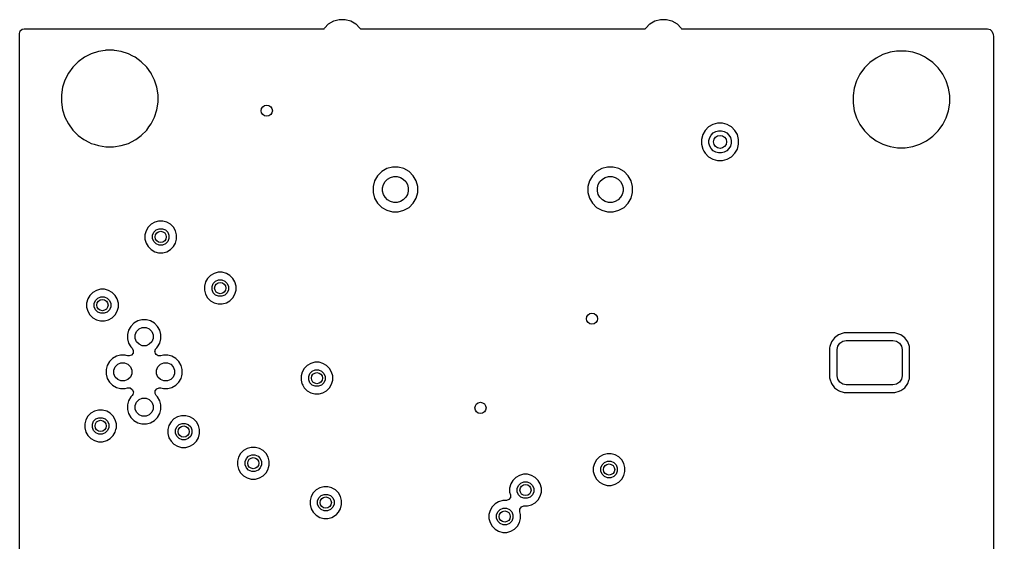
# Model space of a CAD drawing. Header units: inches. Extents: x 5.12 to 6.15, y -4.12 to -1.79.
# Drawn here: x 5.118 to 6.15, y -2.34 to -1.785 of the extents above; entities that cross this region are included whole.
import ezdxf

# ---------------------------------------------------------------- set-up
doc = ezdxf.new("R2010")
doc.units = ezdxf.units.IN
doc.header["$MEASUREMENT"] = 0
doc.layers.add('In1.Cu', color=91, linetype='CONTINUOUS', true_color=0x7fc87f)

msp = doc.modelspace()

# ---------------------------------------------------------------- linework, layer by layer
at = {"layer": 'In1.Cu', "linetype": 'CONTINUOUS'}
for p, q in [((5.4407, -1.7953), (5.4412, -1.7944)), ((5.4412, -1.7944), (5.4455, -1.79)), ((5.4455, -1.79), (5.4509, -1.7869)), ((5.4509, -1.7869), (5.4568, -1.7853)), ((5.4568, -1.7853), (5.463, -1.7853)), ((5.463, -1.7853), (5.469, -1.7869)), ((5.469, -1.7869), (5.4743, -1.79)), ((5.4743, -1.79), (5.4787, -1.7944)), ((5.4787, -1.7944), (5.4792, -1.7953)), ((5.7808, -1.7953), (5.7813, -1.7944)), ((5.7813, -1.7944), (5.7857, -1.79)), ((5.7857, -1.79), (5.791, -1.7869)), ((5.791, -1.7869), (5.797, -1.7853)), ((5.797, -1.7853), (5.8032, -1.7853)), ((5.8032, -1.7853), (5.8091, -1.7869)), ((5.8091, -1.7869), (5.8145, -1.79)), ((5.8145, -1.79), (5.8188, -1.7944)), ((5.8188, -1.7944), (5.8193, -1.7953)), ((5.1181, -1.8002), (5.1189, -1.7975)), ((5.1181, -1.8651), (5.1181, -1.8002)), ((5.1189, -1.7975), (5.121, -1.7957)), ((5.121, -1.7957), (5.123, -1.7953)), ((5.123, -1.7953), (5.4407, -1.7953)), ((5.4792, -1.7953), (5.7808, -1.7953)), ((5.8193, -1.7953), (6.1434, -1.7953)), ((6.1434, -1.7953), (6.146, -1.7961)), ((6.146, -1.7961), (6.1477, -1.7979)), ((6.1477, -1.7979), (6.1488, -1.8001)), ((6.1488, -1.8001), (6.1492, -1.8009)), ((6.1492, -1.8009), (6.1494, -1.8016)), ((6.1494, -1.8016), (6.1496, -1.803)), ((6.1496, -1.803), (6.1496, -4.1025)), ((5.1869, -1.8253), (5.1804, -1.8301)), ((5.1941, -1.8217), (5.1869, -1.8253)), ((5.2018, -1.8192), (5.1941, -1.8217)), ((5.2088, -1.8181), (5.2018, -1.8192)), ((5.2097, -1.8179), (5.2088, -1.8181)), ((5.2178, -1.8179), (5.2097, -1.8179)), ((5.2189, -1.8181), (5.2178, -1.8179)), ((5.2257, -1.8192), (5.2189, -1.8181)), ((5.2334, -1.8217), (5.2257, -1.8192)), ((5.2383, -1.8242), (5.2334, -1.8217)), ((5.2406, -1.8253), (5.2383, -1.8242)), ((5.2471, -1.8301), (5.2406, -1.8253)), ((5.2406, -1.8253), (5.2406, -1.8253)), ((5.2406, -1.8253), (5.2406, -1.8253)), ((6.0323, -1.8226), (6.0252, -1.8262)), ((6.04, -1.8201), (6.0323, -1.8226)), ((6.047, -1.819), (6.04, -1.8201)), ((6.048, -1.8188), (6.047, -1.819)), ((6.056, -1.8188), (6.048, -1.8188)), ((6.0571, -1.819), (6.056, -1.8188)), ((6.064, -1.8201), (6.0571, -1.819)), ((6.0717, -1.8226), (6.064, -1.8201)), ((6.0766, -1.8251), (6.0717, -1.8226)), ((6.0788, -1.8262), (6.0766, -1.8251)), ((5.1747, -1.8358), (5.17, -1.8423)), ((5.1804, -1.8301), (5.1747, -1.8358)), ((5.2528, -1.8358), (5.2471, -1.8301)), ((5.2572, -1.8419), (5.2528, -1.8358)), ((6.0186, -1.8309), (6.0129, -1.8366)), ((6.0252, -1.8262), (6.0186, -1.8309)), ((6.0854, -1.8309), (6.0788, -1.8262)), ((6.0788, -1.8262), (6.0788, -1.8262)), ((6.0788, -1.8262), (6.0788, -1.8262)), ((6.0911, -1.8366), (6.0854, -1.8309)), ((5.17, -1.8423), (5.1663, -1.8495)), ((5.2575, -1.8423), (5.2572, -1.8419)), ((5.258, -1.8432), (5.2575, -1.8423)), ((5.2612, -1.8495), (5.258, -1.8432)), ((6.0082, -1.8432), (6.0046, -1.8503)), ((6.0129, -1.8366), (6.0082, -1.8432)), ((6.0951, -1.8423), (6.0911, -1.8366)), ((6.0958, -1.8432), (6.0951, -1.8423)), ((6.0981, -1.8477), (6.0958, -1.8432)), ((5.1663, -1.8495), (5.1638, -1.8571)), ((5.2637, -1.8571), (5.2612, -1.8495)), ((5.2612, -1.8495), (5.2612, -1.8495)), ((5.2612, -1.8495), (5.2612, -1.8495)), ((6.0046, -1.8503), (6.0021, -1.858)), ((6.0994, -1.8503), (6.0981, -1.8477)), ((6.1019, -1.858), (6.0994, -1.8503)), ((6.0994, -1.8503), (6.0994, -1.8503)), ((6.0994, -1.8503), (6.0994, -1.8503)), ((5.1181, -1.9623), (5.1181, -1.8651)), ((5.1638, -1.8571), (5.1625, -1.8651)), ((5.1625, -1.8651), (5.1625, -1.8731)), ((5.265, -1.8651), (5.2637, -1.8571)), ((5.265, -1.866), (5.265, -1.8651)), ((5.265, -1.8731), (5.265, -1.866)), ((6.0021, -1.858), (6.0008, -1.866)), ((6.0008, -1.866), (6.0008, -1.874)), ((6.1032, -1.866), (6.1019, -1.858)), ((6.1032, -1.874), (6.1032, -1.866)), ((5.1625, -1.8731), (5.1638, -1.8811)), ((5.2637, -1.8811), (5.265, -1.8731)), ((6.0008, -1.874), (6.0021, -1.882)), ((6.1019, -1.882), (6.1032, -1.874)), ((5.1638, -1.8811), (5.1663, -1.8888)), ((5.2612, -1.8888), (5.2637, -1.8811)), ((6.0021, -1.882), (6.0046, -1.8897)), ((6.0994, -1.8897), (6.1019, -1.882)), ((5.1663, -1.8888), (5.17, -1.8959)), ((5.17, -1.8959), (5.1747, -1.9025)), ((5.2551, -1.8992), (5.2575, -1.8959)), ((5.2575, -1.8959), (5.2612, -1.8888)), ((5.8524, -1.8966), (5.8479, -1.8992)), ((5.8574, -1.8953), (5.8524, -1.8966)), ((5.8626, -1.8953), (5.8574, -1.8953)), ((5.865, -1.8959), (5.8626, -1.8953)), ((5.8676, -1.8966), (5.865, -1.8959)), ((5.8699, -1.8979), (5.8676, -1.8966)), ((5.8721, -1.8992), (5.8699, -1.8979)), ((6.0046, -1.8897), (6.0071, -1.8946)), ((6.0071, -1.8946), (6.0081, -1.8966)), ((6.0081, -1.8966), (6.0082, -1.8968)), ((6.0082, -1.8968), (6.0129, -1.9034)), ((6.0931, -1.9005), (6.0958, -1.8968)), ((6.0958, -1.8968), (6.0994, -1.8897)), ((5.1747, -1.9025), (5.1804, -1.9082)), ((5.1804, -1.9082), (5.1862, -1.9124)), ((5.2413, -1.9124), (5.2471, -1.9082)), ((5.2471, -1.9082), (5.2528, -1.9025)), ((5.2528, -1.9025), (5.2551, -1.8992)), ((5.2528, -1.9025), (5.2528, -1.9025)), ((5.2528, -1.9025), (5.2528, -1.9025)), ((5.8416, -1.9074), (5.8403, -1.9124)), ((5.8442, -1.9029), (5.8416, -1.9074)), ((5.8479, -1.8992), (5.8442, -1.9029)), ((5.8442, -1.9029), (5.8442, -1.9029)), ((5.8479, -1.8992), (5.8479, -1.8992)), ((5.8491, -1.9105), (5.8506, -1.9078)), ((5.8506, -1.9078), (5.8528, -1.9056)), ((5.8528, -1.9056), (5.8555, -1.9041)), ((5.8555, -1.9041), (5.8585, -1.9033)), ((5.8585, -1.9033), (5.8615, -1.9033)), ((5.8615, -1.9033), (5.8645, -1.9041)), ((5.8645, -1.9041), (5.8672, -1.9056)), ((5.8672, -1.9056), (5.8694, -1.9078)), ((5.8694, -1.9078), (5.8709, -1.9105)), ((5.8758, -1.9029), (5.8721, -1.8992)), ((5.8784, -1.9074), (5.8758, -1.9029)), ((5.8797, -1.9124), (5.8784, -1.9074)), ((6.0129, -1.9034), (6.0186, -1.9091)), ((6.0854, -1.9091), (6.0911, -1.9034)), ((6.0911, -1.9034), (6.0931, -1.9005)), ((6.0911, -1.9034), (6.0911, -1.9034)), ((6.0911, -1.9034), (6.0911, -1.9034)), ((5.1862, -1.9124), (5.1869, -1.9129)), ((5.1869, -1.9129), (5.1915, -1.9152)), ((5.1915, -1.9152), (5.1941, -1.9166)), ((5.1941, -1.9166), (5.1941, -1.9166)), ((5.1941, -1.9166), (5.1941, -1.9166)), ((5.1941, -1.9166), (5.1973, -1.9176)), ((5.1973, -1.9176), (5.2018, -1.919)), ((5.2257, -1.919), (5.2334, -1.9166)), ((5.2334, -1.9166), (5.2406, -1.9129)), ((5.2406, -1.9129), (5.2413, -1.9124)), ((5.8403, -1.9124), (5.8403, -1.9176)), ((5.8403, -1.9176), (5.8416, -1.9226)), ((5.8483, -1.9135), (5.8491, -1.9105)), ((5.8483, -1.9165), (5.8483, -1.9135)), ((5.8491, -1.9195), (5.8483, -1.9165)), ((5.8709, -1.9105), (5.8717, -1.9135)), ((5.8717, -1.9165), (5.8709, -1.9195)), ((5.8717, -1.9135), (5.8717, -1.9165)), ((5.8784, -1.9226), (5.8797, -1.9176)), ((5.8797, -1.9176), (5.8797, -1.9124)), ((6.0186, -1.9091), (6.0239, -1.9129)), ((6.0239, -1.9129), (6.0252, -1.9138)), ((6.0252, -1.9138), (6.0297, -1.9161)), ((6.0297, -1.9161), (6.0323, -1.9174)), ((6.0323, -1.9174), (6.0323, -1.9174)), ((6.0323, -1.9174), (6.0323, -1.9174)), ((6.0323, -1.9174), (6.0365, -1.9188)), ((6.064, -1.9199), (6.0717, -1.9174)), ((6.0717, -1.9174), (6.0788, -1.9138)), ((6.0788, -1.9138), (6.0825, -1.9111)), ((6.0825, -1.9111), (6.0854, -1.9091)), ((6.0854, -1.9091), (6.0854, -1.9091)), ((6.0854, -1.9091), (6.0854, -1.9091)), ((5.2018, -1.919), (5.2057, -1.9197)), ((5.2057, -1.9197), (5.2097, -1.9203)), ((5.2097, -1.9203), (5.2097, -1.9203)), ((5.2097, -1.9203), (5.2178, -1.9203)), ((5.2178, -1.9203), (5.2257, -1.919)), ((5.2178, -1.9203), (5.2178, -1.9203)), ((5.8416, -1.9226), (5.8429, -1.9249)), ((5.8429, -1.9249), (5.8442, -1.9271)), ((5.8442, -1.9271), (5.8479, -1.9308)), ((5.8506, -1.9222), (5.8491, -1.9195)), ((5.8528, -1.9244), (5.8506, -1.9222)), ((5.8555, -1.9259), (5.8528, -1.9244)), ((5.8585, -1.9267), (5.8555, -1.9259)), ((5.8615, -1.9267), (5.8585, -1.9267)), ((5.8645, -1.9259), (5.8615, -1.9267)), ((5.8672, -1.9244), (5.8645, -1.9259)), ((5.8694, -1.9222), (5.8672, -1.9244)), ((5.8709, -1.9195), (5.8694, -1.9222)), ((5.8721, -1.9308), (5.8758, -1.9271)), ((5.8758, -1.9271), (5.8784, -1.9226)), ((6.0365, -1.9188), (6.04, -1.9199)), ((6.04, -1.9199), (6.044, -1.9206)), ((6.044, -1.9206), (6.048, -1.9212)), ((6.048, -1.9212), (6.048, -1.9212)), ((6.048, -1.9212), (6.056, -1.9212)), ((6.056, -1.9212), (6.064, -1.9199)), ((6.056, -1.9212), (6.056, -1.9212)), ((5.8479, -1.9308), (5.8524, -1.9334)), ((5.8524, -1.9334), (5.8574, -1.9347)), ((5.8574, -1.9347), (5.8574, -1.9347)), ((5.8574, -1.9347), (5.8626, -1.9347)), ((5.8626, -1.9347), (5.8676, -1.9334)), ((5.8626, -1.9347), (5.8626, -1.9347)), ((5.8676, -1.9334), (5.8721, -1.9308)), ((5.5017, -1.9465), (5.4973, -1.9509)), ((5.5071, -1.9434), (5.5017, -1.9465)), ((5.5017, -1.9465), (5.5017, -1.9465)), ((5.5131, -1.9418), (5.5071, -1.9434)), ((5.5071, -1.9434), (5.5071, -1.9434)), ((5.5193, -1.9418), (5.5131, -1.9418)), ((5.5253, -1.9434), (5.5193, -1.9418)), ((5.5307, -1.9465), (5.5253, -1.9434)), ((5.5253, -1.9434), (5.5253, -1.9434)), ((5.5253, -1.9434), (5.5253, -1.9434)), ((5.5351, -1.9509), (5.5307, -1.9465)), ((5.5307, -1.9465), (5.5307, -1.9465)), ((5.7293, -1.9465), (5.7249, -1.9509)), ((5.7347, -1.9434), (5.7293, -1.9465)), ((5.7293, -1.9465), (5.7293, -1.9465)), ((5.7407, -1.9418), (5.7347, -1.9434)), ((5.7347, -1.9434), (5.7347, -1.9434)), ((5.7469, -1.9418), (5.7407, -1.9418)), ((5.7529, -1.9434), (5.7469, -1.9418)), ((5.7583, -1.9465), (5.7529, -1.9434)), ((5.7529, -1.9434), (5.7529, -1.9434)), ((5.7529, -1.9434), (5.7529, -1.9434)), ((5.7627, -1.9509), (5.7583, -1.9465)), ((5.7583, -1.9465), (5.7583, -1.9465)), ((5.4942, -1.9563), (5.4926, -1.9623)), ((5.4973, -1.9509), (5.4942, -1.9563)), ((5.4942, -1.9563), (5.4942, -1.9563)), ((5.4973, -1.9509), (5.4973, -1.9509)), ((5.5035, -1.9602), (5.5053, -1.9571)), ((5.5053, -1.9571), (5.5078, -1.9545)), ((5.5078, -1.9545), (5.5109, -1.9527)), ((5.5109, -1.9527), (5.5144, -1.9518)), ((5.5144, -1.9518), (5.518, -1.9518)), ((5.518, -1.9518), (5.5215, -1.9527)), ((5.5215, -1.9527), (5.5246, -1.9545)), ((5.5246, -1.9545), (5.5272, -1.9571)), ((5.5272, -1.9571), (5.529, -1.9602)), ((5.5383, -1.9563), (5.5351, -1.9509)), ((5.5351, -1.9509), (5.5351, -1.9509)), ((5.5399, -1.9623), (5.5383, -1.9563)), ((5.5383, -1.9563), (5.5383, -1.9563)), ((5.7217, -1.9563), (5.7201, -1.9623)), ((5.7249, -1.9509), (5.7217, -1.9563)), ((5.7217, -1.9563), (5.7217, -1.9563)), ((5.7249, -1.9509), (5.7249, -1.9509)), ((5.731, -1.9602), (5.7328, -1.9571)), ((5.7328, -1.9571), (5.7354, -1.9545)), ((5.7354, -1.9545), (5.7385, -1.9527)), ((5.7385, -1.9527), (5.742, -1.9518)), ((5.742, -1.9518), (5.7456, -1.9518)), ((5.7456, -1.9518), (5.7491, -1.9527)), ((5.7491, -1.9527), (5.7522, -1.9545)), ((5.7522, -1.9545), (5.7547, -1.9571)), ((5.7547, -1.9571), (5.7565, -1.9602)), ((5.7658, -1.9563), (5.7627, -1.9509)), ((5.7627, -1.9509), (5.7627, -1.9509)), ((5.7674, -1.9623), (5.7658, -1.9563)), ((5.7658, -1.9563), (5.7658, -1.9563)), ((5.1181, -2.0135), (5.1181, -1.9623)), ((5.4926, -1.9623), (5.4926, -1.9686)), ((5.4926, -1.9686), (5.4942, -1.9746)), ((5.5026, -1.9637), (5.5035, -1.9602)), ((5.5026, -1.9673), (5.5026, -1.9637)), ((5.5035, -1.9707), (5.5026, -1.9673)), ((5.529, -1.9602), (5.5299, -1.9637)), ((5.5299, -1.9673), (5.529, -1.9707)), ((5.5299, -1.9637), (5.5299, -1.9673)), ((5.5383, -1.9746), (5.5399, -1.9686)), ((5.5399, -1.9686), (5.5399, -1.9623)), ((5.7201, -1.9623), (5.7201, -1.9686)), ((5.7201, -1.9686), (5.7217, -1.9746)), ((5.7301, -1.9637), (5.731, -1.9602)), ((5.7301, -1.9673), (5.7301, -1.9637)), ((5.731, -1.9707), (5.7301, -1.9673)), ((5.7565, -1.9602), (5.7574, -1.9637)), ((5.7574, -1.9673), (5.7565, -1.9707)), ((5.7574, -1.9637), (5.7574, -1.9673)), ((5.7658, -1.9746), (5.7674, -1.9686)), ((5.7674, -1.9686), (5.7674, -1.9623)), ((5.4942, -1.9746), (5.4942, -1.9746)), ((5.4942, -1.9746), (5.4973, -1.98)), ((5.4973, -1.98), (5.4973, -1.98)), ((5.4973, -1.98), (5.4973, -1.98)), ((5.4973, -1.98), (5.5017, -1.9844)), ((5.5053, -1.9738), (5.5035, -1.9707)), ((5.5078, -1.9764), (5.5053, -1.9738)), ((5.5109, -1.9782), (5.5078, -1.9764)), ((5.5144, -1.9791), (5.5109, -1.9782)), ((5.518, -1.9791), (5.5144, -1.9791)), ((5.5215, -1.9782), (5.518, -1.9791)), ((5.5246, -1.9764), (5.5215, -1.9782)), ((5.5272, -1.9738), (5.5246, -1.9764)), ((5.529, -1.9707), (5.5272, -1.9738)), ((5.5307, -1.9844), (5.5351, -1.98)), ((5.5351, -1.98), (5.5383, -1.9746)), ((5.7217, -1.9746), (5.7217, -1.9746)), ((5.7217, -1.9746), (5.7249, -1.98)), ((5.7249, -1.98), (5.7249, -1.98)), ((5.7249, -1.98), (5.7249, -1.98)), ((5.7249, -1.98), (5.7293, -1.9844)), ((5.7328, -1.9738), (5.731, -1.9707)), ((5.7354, -1.9764), (5.7328, -1.9738)), ((5.7385, -1.9782), (5.7354, -1.9764)), ((5.742, -1.9791), (5.7385, -1.9782)), ((5.7456, -1.9791), (5.742, -1.9791)), ((5.7491, -1.9782), (5.7456, -1.9791)), ((5.7522, -1.9764), (5.7491, -1.9782)), ((5.7547, -1.9738), (5.7522, -1.9764)), ((5.7565, -1.9707), (5.7547, -1.9738)), ((5.7583, -1.9844), (5.7627, -1.98)), ((5.7627, -1.98), (5.7658, -1.9746)), ((5.5017, -1.9844), (5.5017, -1.9844)), ((5.5017, -1.9844), (5.5017, -1.9844)), ((5.5017, -1.9844), (5.5071, -1.9875)), ((5.5071, -1.9875), (5.5071, -1.9875)), ((5.5071, -1.9875), (5.5131, -1.9891)), ((5.5131, -1.9891), (5.5131, -1.9891)), ((5.5131, -1.9891), (5.5193, -1.9891)), ((5.5193, -1.9891), (5.5253, -1.9875)), ((5.5193, -1.9891), (5.5193, -1.9891)), ((5.5253, -1.9875), (5.5307, -1.9844)), ((5.7293, -1.9844), (5.7293, -1.9844)), ((5.7293, -1.9844), (5.7293, -1.9844)), ((5.7293, -1.9844), (5.7347, -1.9875)), ((5.7347, -1.9875), (5.7347, -1.9875)), ((5.7347, -1.9875), (5.7407, -1.9891)), ((5.7407, -1.9891), (5.7407, -1.9891)), ((5.7407, -1.9891), (5.7469, -1.9891)), ((5.7469, -1.9891), (5.7529, -1.9875)), ((5.7469, -1.9891), (5.7469, -1.9891)), ((5.7529, -1.9875), (5.7583, -1.9844)), ((5.2613, -2.0001), (5.2574, -2.0023)), ((5.2655, -1.999), (5.2613, -2.0001)), ((5.2613, -2.0001), (5.2613, -2.0001)), ((5.2699, -1.999), (5.2655, -1.999)), ((5.2742, -2.0001), (5.2699, -1.999)), ((5.278, -2.0023), (5.2742, -2.0001)), ((5.2521, -2.0093), (5.251, -2.0135)), ((5.2543, -2.0055), (5.2521, -2.0093)), ((5.2521, -2.0093), (5.2521, -2.0093)), ((5.2574, -2.0023), (5.2543, -2.0055)), ((5.2543, -2.0055), (5.2543, -2.0055)), ((5.2574, -2.0023), (5.2574, -2.0023)), ((5.259, -2.014), (5.2604, -2.0108)), ((5.2604, -2.0108), (5.2628, -2.0084)), ((5.2628, -2.0084), (5.266, -2.0071)), ((5.266, -2.0071), (5.2694, -2.0071)), ((5.2694, -2.0071), (5.2726, -2.0084)), ((5.2726, -2.0084), (5.2751, -2.0108)), ((5.2751, -2.0108), (5.2764, -2.014)), ((5.2811, -2.0055), (5.278, -2.0023)), ((5.2833, -2.0093), (5.2811, -2.0055)), ((5.2845, -2.0135), (5.2833, -2.0093)), ((5.1181, -2.0678), (5.1181, -2.0135)), ((5.251, -2.0135), (5.251, -2.018)), ((5.251, -2.018), (5.2521, -2.0222)), ((5.259, -2.0175), (5.259, -2.014)), ((5.2604, -2.0207), (5.259, -2.0175)), ((5.2628, -2.0231), (5.2604, -2.0207)), ((5.2751, -2.0207), (5.2726, -2.0231)), ((5.2764, -2.0175), (5.2751, -2.0207)), ((5.2764, -2.014), (5.2764, -2.0175)), ((5.2833, -2.0222), (5.2845, -2.018)), ((5.2845, -2.018), (5.2845, -2.0135)), ((5.2521, -2.0222), (5.2543, -2.026)), ((5.2543, -2.026), (5.2574, -2.0292)), ((5.2574, -2.0292), (5.2613, -2.0314)), ((5.2613, -2.0314), (5.2655, -2.0325)), ((5.266, -2.0244), (5.2628, -2.0231)), ((5.2694, -2.0244), (5.266, -2.0244)), ((5.2726, -2.0231), (5.2694, -2.0244)), ((5.2699, -2.0325), (5.2742, -2.0314)), ((5.2742, -2.0314), (5.278, -2.0292)), ((5.278, -2.0292), (5.2811, -2.026)), ((5.2811, -2.026), (5.2833, -2.0222)), ((5.2655, -2.0325), (5.2655, -2.0325)), ((5.2655, -2.0325), (5.2699, -2.0325)), ((5.2699, -2.0325), (5.2699, -2.0325)), ((5.3173, -2.0597), (5.3151, -2.0635)), ((5.3204, -2.0566), (5.3173, -2.0597)), ((5.3173, -2.0597), (5.3173, -2.0597)), ((5.3242, -2.0544), (5.3204, -2.0566)), ((5.3204, -2.0566), (5.3204, -2.0566)), ((5.3233, -2.0651), (5.3258, -2.0626)), ((5.3285, -2.0532), (5.3242, -2.0544)), ((5.3242, -2.0544), (5.3242, -2.0544)), ((5.3258, -2.0626), (5.329, -2.0613)), ((5.3329, -2.0532), (5.3285, -2.0532)), ((5.329, -2.0613), (5.3324, -2.0613)), ((5.3324, -2.0613), (5.3356, -2.0626)), ((5.3372, -2.0544), (5.3329, -2.0532)), ((5.3356, -2.0626), (5.3381, -2.0651)), ((5.341, -2.0566), (5.3372, -2.0544)), ((5.3441, -2.0597), (5.341, -2.0566)), ((5.3463, -2.0635), (5.3441, -2.0597)), ((5.1181, -2.0858), (5.1181, -2.0678)), ((5.1995, -2.0724), (5.1957, -2.0746)), ((5.2038, -2.0712), (5.1995, -2.0724)), ((5.1995, -2.0724), (5.1995, -2.0724)), ((5.2082, -2.0712), (5.2038, -2.0712)), ((5.2125, -2.0724), (5.2082, -2.0712)), ((5.2163, -2.0746), (5.2125, -2.0724)), ((5.3151, -2.0635), (5.314, -2.0678)), ((5.314, -2.0678), (5.314, -2.0722)), ((5.314, -2.0722), (5.3151, -2.0765)), ((5.3151, -2.0635), (5.3151, -2.0635)), ((5.322, -2.0683), (5.3233, -2.0651)), ((5.322, -2.0717), (5.322, -2.0683)), ((5.3233, -2.0749), (5.322, -2.0717)), ((5.3381, -2.0651), (5.3394, -2.0683)), ((5.3394, -2.0717), (5.3381, -2.0749)), ((5.3394, -2.0683), (5.3394, -2.0717)), ((5.3475, -2.0678), (5.3463, -2.0635)), ((5.3463, -2.0765), (5.3475, -2.0722)), ((5.3475, -2.0722), (5.3475, -2.0678)), ((5.1904, -2.0815), (5.1892, -2.0858)), ((5.1926, -2.0777), (5.1904, -2.0815)), ((5.1904, -2.0815), (5.1904, -2.0815)), ((5.1957, -2.0746), (5.1926, -2.0777)), ((5.1926, -2.0777), (5.1926, -2.0777)), ((5.1957, -2.0746), (5.1957, -2.0746)), ((5.1973, -2.0863), (5.1986, -2.0831)), ((5.1986, -2.0831), (5.2011, -2.0806)), ((5.2011, -2.0806), (5.2043, -2.0793)), ((5.2043, -2.0793), (5.2077, -2.0793)), ((5.2077, -2.0793), (5.2109, -2.0806)), ((5.2109, -2.0806), (5.2134, -2.0831)), ((5.2134, -2.0831), (5.2147, -2.0863)), ((5.2194, -2.0777), (5.2163, -2.0746)), ((5.2216, -2.0815), (5.2194, -2.0777)), ((5.2228, -2.0858), (5.2216, -2.0815)), ((5.3151, -2.0765), (5.3173, -2.0803)), ((5.3173, -2.0803), (5.3204, -2.0834)), ((5.3204, -2.0834), (5.3242, -2.0856)), ((5.3258, -2.0774), (5.3233, -2.0749)), ((5.329, -2.0787), (5.3258, -2.0774)), ((5.3324, -2.0787), (5.329, -2.0787)), ((5.3356, -2.0774), (5.3324, -2.0787)), ((5.3381, -2.0749), (5.3356, -2.0774)), ((5.3372, -2.0856), (5.341, -2.0834)), ((5.341, -2.0834), (5.3441, -2.0803)), ((5.3441, -2.0803), (5.3463, -2.0765)), ((5.1181, -2.1564), (5.1181, -2.0858)), ((5.1892, -2.0858), (5.1892, -2.0902)), ((5.1892, -2.0902), (5.1904, -2.0945)), ((5.1973, -2.0897), (5.1973, -2.0863)), ((5.1986, -2.0929), (5.1973, -2.0897)), ((5.2011, -2.0954), (5.1986, -2.0929)), ((5.2134, -2.0929), (5.2109, -2.0954)), ((5.2147, -2.0897), (5.2134, -2.0929)), ((5.2147, -2.0863), (5.2147, -2.0897)), ((5.2216, -2.0945), (5.2228, -2.0902)), ((5.2228, -2.0902), (5.2228, -2.0858)), ((5.3242, -2.0856), (5.3285, -2.0868)), ((5.3285, -2.0868), (5.3285, -2.0868)), ((5.3285, -2.0868), (5.3329, -2.0868)), ((5.3329, -2.0868), (5.3372, -2.0856)), ((5.3329, -2.0868), (5.3329, -2.0868)), ((5.1904, -2.0945), (5.1926, -2.0983)), ((5.1926, -2.0983), (5.1957, -2.1014)), ((5.1957, -2.1014), (5.1995, -2.1036)), ((5.1995, -2.1036), (5.2038, -2.1048)), ((5.2043, -2.0967), (5.2011, -2.0954)), ((5.2077, -2.0967), (5.2043, -2.0967)), ((5.2109, -2.0954), (5.2077, -2.0967)), ((5.2082, -2.1048), (5.2125, -2.1036)), ((5.2125, -2.1036), (5.2163, -2.1014)), ((5.2163, -2.1014), (5.2194, -2.0983)), ((5.2194, -2.0983), (5.2216, -2.0945)), ((5.2478, -2.1036), (5.2433, -2.1048)), ((5.2525, -2.1036), (5.2478, -2.1036)), ((5.257, -2.1048), (5.2525, -2.1036)), ((5.2038, -2.1048), (5.2038, -2.1048)), ((5.2038, -2.1048), (5.2082, -2.1048)), ((5.2082, -2.1048), (5.2082, -2.1048)), ((5.2336, -2.1145), (5.2324, -2.119)), ((5.236, -2.1105), (5.2336, -2.1145)), ((5.2393, -2.1072), (5.236, -2.1105)), ((5.236, -2.1105), (5.236, -2.1105)), ((5.2433, -2.1048), (5.2393, -2.1072)), ((5.2393, -2.1072), (5.2393, -2.1072)), ((5.242, -2.1159), (5.2447, -2.1132)), ((5.2433, -2.1048), (5.2433, -2.1048)), ((5.2433, -2.1048), (5.2433, -2.1048)), ((5.2447, -2.1132), (5.2482, -2.1117)), ((5.2482, -2.1117), (5.2521, -2.1117)), ((5.2521, -2.1117), (5.2556, -2.1132)), ((5.2556, -2.1132), (5.2583, -2.1159)), ((5.261, -2.1072), (5.257, -2.1048)), ((5.2643, -2.1105), (5.261, -2.1072)), ((5.2667, -2.1145), (5.2643, -2.1105)), ((5.2679, -2.119), (5.2667, -2.1145)), ((5.2324, -2.119), (5.2324, -2.1237)), ((5.2324, -2.1237), (5.2336, -2.1282)), ((5.2405, -2.1194), (5.242, -2.1159)), ((5.2405, -2.1233), (5.2405, -2.1194)), ((5.242, -2.1268), (5.2405, -2.1233)), ((5.2583, -2.1159), (5.2598, -2.1194)), ((5.2598, -2.1233), (5.2583, -2.1268)), ((5.2598, -2.1194), (5.2598, -2.1233)), ((5.2667, -2.1282), (5.2679, -2.1237)), ((5.2679, -2.1237), (5.2679, -2.119)), ((5.9811, -2.1225), (5.9779, -2.1268)), ((5.9854, -2.1194), (5.9811, -2.1225)), ((5.9904, -2.1176), (5.9854, -2.1194)), ((5.9854, -2.1194), (5.9854, -2.1194)), ((5.9916, -2.1175), (5.9904, -2.1176)), ((5.9904, -2.1176), (5.9904, -2.1176)), ((6.0451, -2.1175), (5.9916, -2.1175)), ((5.9916, -2.1175), (5.9916, -2.1175)), ((6.0463, -2.1176), (6.0451, -2.1175)), ((6.0451, -2.1175), (6.0451, -2.1175)), ((6.0513, -2.1194), (6.0463, -2.1176)), ((6.0556, -2.1225), (6.0513, -2.1194)), ((6.0513, -2.1194), (6.0513, -2.1194)), ((6.0588, -2.1268), (6.0556, -2.1225)), ((5.2336, -2.1282), (5.236, -2.1323)), ((5.236, -2.1323), (5.236, -2.1323)), ((5.236, -2.1323), (5.2373, -2.1336)), ((5.2373, -2.1336), (5.2386, -2.136)), ((5.2447, -2.1295), (5.242, -2.1268)), ((5.2482, -2.131), (5.2447, -2.1295)), ((5.2521, -2.131), (5.2482, -2.131)), ((5.2556, -2.1295), (5.2521, -2.131)), ((5.2583, -2.1268), (5.2556, -2.1295)), ((5.2619, -2.1353), (5.262, -2.1351)), ((5.262, -2.1351), (5.2621, -2.1349)), ((5.2621, -2.1349), (5.2626, -2.1341)), ((5.2626, -2.1341), (5.2628, -2.1338)), ((5.2628, -2.1338), (5.2635, -2.1331)), ((5.2635, -2.1331), (5.2643, -2.1323)), ((5.2643, -2.1323), (5.2667, -2.1282)), ((5.9761, -2.1319), (5.976, -2.1331)), ((5.976, -2.1331), (5.976, -2.1649)), ((5.9779, -2.1268), (5.9761, -2.1319)), ((5.9761, -2.1319), (5.9761, -2.1319)), ((5.9779, -2.1268), (5.9779, -2.1268)), ((5.9839, -2.1352), (5.9846, -2.1315)), ((5.9846, -2.1315), (5.9868, -2.1283)), ((5.9868, -2.1283), (5.99, -2.1261)), ((5.99, -2.1261), (5.9937, -2.1254)), ((5.9937, -2.1254), (6.043, -2.1254)), ((6.043, -2.1254), (6.0467, -2.1261)), ((6.0467, -2.1261), (6.0499, -2.1283)), ((6.0499, -2.1283), (6.052, -2.1315)), ((6.052, -2.1315), (6.0528, -2.1352)), ((6.0606, -2.1319), (6.0588, -2.1268)), ((6.0588, -2.1268), (6.0588, -2.1268)), ((6.0607, -2.1331), (6.0606, -2.1319)), ((6.0606, -2.1319), (6.0606, -2.1319)), ((6.0607, -2.1649), (6.0607, -2.1331)), ((5.2166, -2.1446), (5.2133, -2.1479)), ((5.2207, -2.1422), (5.2166, -2.1446)), ((5.2166, -2.1446), (5.2166, -2.1446)), ((5.2252, -2.141), (5.2207, -2.1422)), ((5.2207, -2.1422), (5.2207, -2.1422)), ((5.2207, -2.1422), (5.2207, -2.1422)), ((5.2299, -2.141), (5.2252, -2.141)), ((5.2312, -2.1414), (5.2299, -2.141)), ((5.2326, -2.1418), (5.2312, -2.1414)), ((5.2342, -2.1419), (5.2326, -2.1418)), ((5.2368, -2.141), (5.2342, -2.1419)), ((5.2384, -2.1388), (5.2368, -2.141)), ((5.2386, -2.136), (5.2384, -2.1388)), ((5.2616, -2.1376), (5.2618, -2.1365)), ((5.2617, -2.1378), (5.2616, -2.1376)), ((5.2617, -2.138), (5.2617, -2.1378)), ((5.2622, -2.1391), (5.2617, -2.138)), ((5.2618, -2.1365), (5.2619, -2.1353)), ((5.2627, -2.1402), (5.2622, -2.1391)), ((5.2629, -2.1403), (5.2627, -2.1402)), ((5.263, -2.1405), (5.2629, -2.1403)), ((5.264, -2.141), (5.263, -2.1405)), ((5.265, -2.1417), (5.264, -2.141)), ((5.2652, -2.1417), (5.265, -2.1417)), ((5.2654, -2.1418), (5.2652, -2.1417)), ((5.2666, -2.1417), (5.2654, -2.1418)), ((5.2677, -2.1418), (5.2666, -2.1417)), ((5.2705, -2.141), (5.2677, -2.1418)), ((5.2751, -2.141), (5.2705, -2.141)), ((5.2796, -2.1422), (5.2751, -2.141)), ((5.2837, -2.1446), (5.2796, -2.1422)), ((5.287, -2.1479), (5.2837, -2.1446)), ((5.9839, -2.1628), (5.9839, -2.1352)), ((6.0528, -2.1352), (6.0528, -2.1628)), ((5.211, -2.1519), (5.2098, -2.1564)), ((5.2133, -2.1479), (5.211, -2.1519)), ((5.2133, -2.1479), (5.2133, -2.1479)), ((5.2179, -2.1568), (5.2193, -2.1533)), ((5.2193, -2.1533), (5.2221, -2.1506)), ((5.2221, -2.1506), (5.2256, -2.1491)), ((5.2256, -2.1491), (5.2294, -2.1491)), ((5.2294, -2.1491), (5.233, -2.1506)), ((5.233, -2.1506), (5.2357, -2.1533)), ((5.2357, -2.1533), (5.2372, -2.1568)), ((5.2631, -2.1568), (5.2646, -2.1533)), ((5.2646, -2.1533), (5.2673, -2.1506)), ((5.2673, -2.1506), (5.2709, -2.1491)), ((5.2709, -2.1491), (5.2747, -2.1491)), ((5.2747, -2.1491), (5.2783, -2.1506)), ((5.2783, -2.1506), (5.281, -2.1533)), ((5.281, -2.1533), (5.2824, -2.1568)), ((5.2893, -2.1519), (5.287, -2.1479)), ((5.2905, -2.1564), (5.2893, -2.1519)), ((5.4197, -2.1551), (5.4175, -2.1589)), ((5.4228, -2.1519), (5.4197, -2.1551)), ((5.4197, -2.1551), (5.4197, -2.1551)), ((5.4266, -2.1497), (5.4228, -2.1519)), ((5.4228, -2.1519), (5.4228, -2.1519)), ((5.4309, -2.1486), (5.4266, -2.1497)), ((5.4266, -2.1497), (5.4266, -2.1497)), ((5.4353, -2.1486), (5.4309, -2.1486)), ((5.4395, -2.1497), (5.4353, -2.1486)), ((5.4434, -2.1519), (5.4395, -2.1497)), ((5.4465, -2.1551), (5.4434, -2.1519)), ((5.4487, -2.1589), (5.4465, -2.1551)), ((5.1181, -2.2138), (5.1181, -2.1564)), ((5.2098, -2.1564), (5.2098, -2.1611)), ((5.2098, -2.1611), (5.211, -2.1656)), ((5.211, -2.1656), (5.2133, -2.1697)), ((5.2179, -2.1607), (5.2179, -2.1568)), ((5.2193, -2.1642), (5.2179, -2.1607)), ((5.2221, -2.1669), (5.2193, -2.1642)), ((5.2357, -2.1642), (5.233, -2.1669)), ((5.2372, -2.1607), (5.2357, -2.1642)), ((5.2372, -2.1568), (5.2372, -2.1607)), ((5.2631, -2.1607), (5.2631, -2.1568)), ((5.2646, -2.1642), (5.2631, -2.1607)), ((5.2673, -2.1669), (5.2646, -2.1642)), ((5.281, -2.1642), (5.2783, -2.1669)), ((5.2824, -2.1607), (5.281, -2.1642)), ((5.2824, -2.1568), (5.2824, -2.1607)), ((5.287, -2.1697), (5.2893, -2.1656)), ((5.2893, -2.1656), (5.29, -2.1631)), ((5.29, -2.1631), (5.2905, -2.1611)), ((5.2905, -2.1611), (5.2905, -2.1564)), ((5.4175, -2.1589), (5.4163, -2.1631)), ((5.4163, -2.1631), (5.4163, -2.1676)), ((5.4175, -2.1589), (5.4175, -2.1589)), ((5.4244, -2.1636), (5.4257, -2.1604)), ((5.4244, -2.1671), (5.4244, -2.1636)), ((5.4257, -2.1604), (5.4281, -2.158)), ((5.4281, -2.158), (5.4313, -2.1567)), ((5.4313, -2.1567), (5.4348, -2.1567)), ((5.4348, -2.1567), (5.438, -2.158)), ((5.438, -2.158), (5.4404, -2.1604)), ((5.4404, -2.1604), (5.4418, -2.1636)), ((5.4418, -2.1636), (5.4418, -2.1671)), ((5.4498, -2.1631), (5.4487, -2.1589)), ((5.4498, -2.1676), (5.4498, -2.1631)), ((5.976, -2.1649), (5.9761, -2.1661)), ((5.9761, -2.1661), (5.9761, -2.1661)), ((5.9761, -2.1661), (5.9779, -2.1712)), ((5.9846, -2.1665), (5.9839, -2.1628)), ((6.0528, -2.1628), (6.052, -2.1665)), ((6.0601, -2.1676), (6.0606, -2.1661)), ((6.0606, -2.1661), (6.0607, -2.1649)), ((6.0606, -2.1661), (6.0606, -2.1661)), ((5.2133, -2.1697), (5.2166, -2.173)), ((5.2166, -2.173), (5.2207, -2.1753)), ((5.2207, -2.1753), (5.2252, -2.1765)), ((5.2256, -2.1684), (5.2221, -2.1669)), ((5.2294, -2.1684), (5.2256, -2.1684)), ((5.233, -2.1669), (5.2294, -2.1684)), ((5.2299, -2.1765), (5.2326, -2.1758)), ((5.2326, -2.1758), (5.2353, -2.1758)), ((5.2353, -2.1758), (5.2376, -2.1774)), ((5.2635, -2.1766), (5.2661, -2.1756)), ((5.2661, -2.1756), (5.2677, -2.1758)), ((5.2709, -2.1684), (5.2673, -2.1669)), ((5.2677, -2.1758), (5.2705, -2.1765)), ((5.2747, -2.1684), (5.2709, -2.1684)), ((5.2783, -2.1669), (5.2747, -2.1684)), ((5.2751, -2.1765), (5.2796, -2.1753)), ((5.2796, -2.1753), (5.2837, -2.173)), ((5.2837, -2.173), (5.287, -2.1697)), ((5.4163, -2.1676), (5.4172, -2.171)), ((5.4172, -2.171), (5.4175, -2.1718)), ((5.4175, -2.1718), (5.4175, -2.1718)), ((5.4175, -2.1718), (5.4181, -2.173)), ((5.4181, -2.173), (5.4197, -2.1756)), ((5.4197, -2.1756), (5.4228, -2.1788)), ((5.4257, -2.1703), (5.4244, -2.1671)), ((5.4281, -2.1727), (5.4257, -2.1703)), ((5.4313, -2.174), (5.4281, -2.1727)), ((5.4348, -2.174), (5.4313, -2.174)), ((5.438, -2.1727), (5.4348, -2.174)), ((5.4404, -2.1703), (5.438, -2.1727)), ((5.4418, -2.1671), (5.4404, -2.1703)), ((5.4434, -2.1788), (5.4465, -2.1756)), ((5.4465, -2.1756), (5.4487, -2.1718)), ((5.4487, -2.1718), (5.4498, -2.1676)), ((5.9779, -2.1712), (5.9779, -2.1712)), ((5.9779, -2.1712), (5.9811, -2.1755)), ((5.9811, -2.1755), (5.9854, -2.1786)), ((5.9868, -2.1697), (5.9846, -2.1665)), ((5.99, -2.1719), (5.9868, -2.1697)), ((5.9937, -2.1726), (5.99, -2.1719)), ((6.043, -2.1726), (5.9937, -2.1726)), ((6.0467, -2.1719), (6.043, -2.1726)), ((6.0499, -2.1697), (6.0467, -2.1719)), ((6.052, -2.1665), (6.0499, -2.1697)), ((6.0513, -2.1786), (6.0556, -2.1755)), ((6.0556, -2.1755), (6.0588, -2.1712)), ((6.0588, -2.1712), (6.0601, -2.1676)), ((5.2252, -2.1765), (5.2252, -2.1765)), ((5.2252, -2.1765), (5.2299, -2.1765)), ((5.2299, -2.1765), (5.2299, -2.1765)), ((5.236, -2.1853), (5.2336, -2.1893)), ((5.2373, -2.1839), (5.236, -2.1853)), ((5.236, -2.1853), (5.236, -2.1853)), ((5.2382, -2.1826), (5.2373, -2.1839)), ((5.2376, -2.1774), (5.2387, -2.1799)), ((5.2387, -2.1799), (5.2382, -2.1826)), ((5.2447, -2.188), (5.2482, -2.1865)), ((5.2482, -2.1865), (5.2521, -2.1865)), ((5.2521, -2.1865), (5.2556, -2.188)), ((5.2617, -2.1815), (5.2619, -2.1788)), ((5.263, -2.1839), (5.2617, -2.1815)), ((5.2619, -2.1788), (5.2635, -2.1766)), ((5.2643, -2.1853), (5.263, -2.1839)), ((5.2667, -2.1893), (5.2643, -2.1853)), ((5.2705, -2.1765), (5.2705, -2.1765)), ((5.2705, -2.1765), (5.2751, -2.1765)), ((5.2751, -2.1765), (5.2751, -2.1765)), ((5.4228, -2.1788), (5.4266, -2.181)), ((5.4266, -2.181), (5.4309, -2.1821)), ((5.4309, -2.1821), (5.4309, -2.1821)), ((5.4309, -2.1821), (5.4353, -2.1821)), ((5.4353, -2.1821), (5.4395, -2.181)), ((5.4353, -2.1821), (5.4353, -2.1821)), ((5.4395, -2.181), (5.4434, -2.1788)), ((5.9854, -2.1786), (5.9869, -2.1792)), ((5.9869, -2.1792), (5.9904, -2.1804)), ((5.9904, -2.1804), (5.9916, -2.1805)), ((5.9916, -2.1805), (5.9916, -2.1805)), ((5.9916, -2.1805), (6.0451, -2.1805)), ((6.0451, -2.1805), (6.0463, -2.1804)), ((6.0463, -2.1804), (6.0488, -2.1795)), ((6.0463, -2.1804), (6.0463, -2.1804)), ((6.0488, -2.1795), (6.0513, -2.1786)), ((5.2336, -2.1893), (5.2324, -2.1938)), ((5.2324, -2.1938), (5.2324, -2.1985)), ((5.2405, -2.1942), (5.242, -2.1907)), ((5.2405, -2.1981), (5.2405, -2.1942)), ((5.242, -2.1907), (5.2447, -2.188)), ((5.2556, -2.188), (5.2583, -2.1907)), ((5.2583, -2.1907), (5.2598, -2.1942)), ((5.2598, -2.1942), (5.2598, -2.1981)), ((5.2679, -2.1938), (5.2667, -2.1893)), ((5.2679, -2.1985), (5.2679, -2.1938)), ((5.1906, -2.2057), (5.1884, -2.2095)), ((5.1937, -2.2026), (5.1906, -2.2057)), ((5.1906, -2.2057), (5.1906, -2.2057)), ((5.1975, -2.2004), (5.1937, -2.2026)), ((5.1937, -2.2026), (5.1937, -2.2026)), ((5.2018, -2.1992), (5.1975, -2.2004)), ((5.1975, -2.2004), (5.1975, -2.2004)), ((5.1991, -2.2086), (5.2023, -2.2073)), ((5.2062, -2.1992), (5.2018, -2.1992)), ((5.2023, -2.2073), (5.2057, -2.2073)), ((5.2057, -2.2073), (5.2089, -2.2086)), ((5.2105, -2.2004), (5.2062, -2.1992)), ((5.2143, -2.2026), (5.2105, -2.2004)), ((5.2174, -2.2057), (5.2143, -2.2026)), ((5.2196, -2.2095), (5.2174, -2.2057)), ((5.2324, -2.1985), (5.2336, -2.203)), ((5.2336, -2.203), (5.236, -2.2071)), ((5.236, -2.2071), (5.2393, -2.2104)), ((5.242, -2.2016), (5.2405, -2.1981)), ((5.2447, -2.2043), (5.242, -2.2016)), ((5.2482, -2.2058), (5.2447, -2.2043)), ((5.2521, -2.2058), (5.2482, -2.2058)), ((5.2556, -2.2043), (5.2521, -2.2058)), ((5.2583, -2.2016), (5.2556, -2.2043)), ((5.2598, -2.1981), (5.2583, -2.2016)), ((5.261, -2.2104), (5.2643, -2.2071)), ((5.2643, -2.2071), (5.2667, -2.203)), ((5.2667, -2.203), (5.2679, -2.1985)), ((5.2855, -2.2064), (5.2817, -2.2086)), ((5.2898, -2.2052), (5.2855, -2.2064)), ((5.2855, -2.2064), (5.2855, -2.2064)), ((5.2942, -2.2052), (5.2898, -2.2052)), ((5.2985, -2.2064), (5.2942, -2.2052)), ((5.3023, -2.2086), (5.2985, -2.2064)), ((5.1181, -2.2533), (5.1181, -2.2138)), ((5.1884, -2.2095), (5.1872, -2.2138)), ((5.1872, -2.2138), (5.1872, -2.2182)), ((5.1884, -2.2095), (5.1884, -2.2095)), ((5.1953, -2.2143), (5.1966, -2.2111)), ((5.1953, -2.2177), (5.1953, -2.2143)), ((5.1966, -2.2111), (5.1991, -2.2086)), ((5.2089, -2.2086), (5.2114, -2.2111)), ((5.2114, -2.2111), (5.2127, -2.2143)), ((5.2127, -2.2143), (5.2127, -2.2177)), ((5.2208, -2.2138), (5.2196, -2.2095)), ((5.2208, -2.2182), (5.2208, -2.2138)), ((5.2393, -2.2104), (5.2433, -2.2127)), ((5.2433, -2.2127), (5.2478, -2.2139)), ((5.2478, -2.2139), (5.2478, -2.2139)), ((5.2478, -2.2139), (5.2525, -2.2139)), ((5.2525, -2.2139), (5.257, -2.2127)), ((5.2525, -2.2139), (5.2525, -2.2139)), ((5.257, -2.2127), (5.261, -2.2104)), ((5.2764, -2.2155), (5.2752, -2.2198)), ((5.2786, -2.2117), (5.2764, -2.2155)), ((5.2764, -2.2155), (5.2764, -2.2155)), ((5.2817, -2.2086), (5.2786, -2.2117)), ((5.2786, -2.2117), (5.2786, -2.2117)), ((5.2817, -2.2086), (5.2817, -2.2086)), ((5.2833, -2.2203), (5.2846, -2.2171)), ((5.2846, -2.2171), (5.2871, -2.2146)), ((5.2871, -2.2146), (5.2903, -2.2133)), ((5.2903, -2.2133), (5.2937, -2.2133)), ((5.2937, -2.2133), (5.2969, -2.2146)), ((5.2969, -2.2146), (5.2994, -2.2171)), ((5.2994, -2.2171), (5.3007, -2.2203)), ((5.3054, -2.2117), (5.3023, -2.2086)), ((5.3076, -2.2155), (5.3054, -2.2117)), ((5.3088, -2.2198), (5.3076, -2.2155)), ((5.1872, -2.2182), (5.1884, -2.2225)), ((5.1884, -2.2225), (5.1906, -2.2263)), ((5.1906, -2.2263), (5.1937, -2.2294)), ((5.1966, -2.2209), (5.1953, -2.2177)), ((5.1991, -2.2234), (5.1966, -2.2209)), ((5.2023, -2.2247), (5.1991, -2.2234)), ((5.2057, -2.2247), (5.2023, -2.2247)), ((5.2089, -2.2234), (5.2057, -2.2247)), ((5.2114, -2.2209), (5.2089, -2.2234)), ((5.2127, -2.2177), (5.2114, -2.2209)), ((5.2143, -2.2294), (5.2174, -2.2263)), ((5.2174, -2.2263), (5.2196, -2.2225)), ((5.2196, -2.2225), (5.2203, -2.2198)), ((5.2203, -2.2198), (5.2208, -2.2182)), ((5.2752, -2.2198), (5.2752, -2.2242)), ((5.2752, -2.2242), (5.2764, -2.2285)), ((5.2833, -2.2237), (5.2833, -2.2203)), ((5.2846, -2.2269), (5.2833, -2.2237)), ((5.2871, -2.2294), (5.2846, -2.2269)), ((5.2994, -2.2269), (5.2969, -2.2294)), ((5.3007, -2.2237), (5.2994, -2.2269)), ((5.3007, -2.2203), (5.3007, -2.2237)), ((5.3076, -2.2285), (5.3088, -2.2242)), ((5.3088, -2.2242), (5.3088, -2.2198)), ((5.1937, -2.2294), (5.1975, -2.2316)), ((5.1975, -2.2316), (5.2018, -2.2328)), ((5.2018, -2.2328), (5.2018, -2.2328)), ((5.2018, -2.2328), (5.2062, -2.2328)), ((5.2062, -2.2328), (5.2105, -2.2316)), ((5.2062, -2.2328), (5.2062, -2.2328)), ((5.2105, -2.2316), (5.2143, -2.2294)), ((5.2764, -2.2285), (5.2786, -2.2323)), ((5.2786, -2.2323), (5.2817, -2.2354)), ((5.2817, -2.2354), (5.2855, -2.2376)), ((5.2855, -2.2376), (5.2898, -2.2388)), ((5.2903, -2.2307), (5.2871, -2.2294)), ((5.2937, -2.2307), (5.2903, -2.2307)), ((5.2969, -2.2294), (5.2937, -2.2307)), ((5.2942, -2.2388), (5.2985, -2.2376)), ((5.2985, -2.2376), (5.3023, -2.2354)), ((5.3023, -2.2354), (5.3054, -2.2323)), ((5.3054, -2.2323), (5.3076, -2.2285)), ((5.2898, -2.2388), (5.2898, -2.2388)), ((5.2898, -2.2388), (5.2942, -2.2388)), ((5.2942, -2.2388), (5.2942, -2.2388)), ((5.3523, -2.2452), (5.3501, -2.249)), ((5.3555, -2.2421), (5.3523, -2.2452)), ((5.3523, -2.2452), (5.3523, -2.2452)), ((5.3593, -2.2399), (5.3555, -2.2421)), ((5.3555, -2.2421), (5.3555, -2.2421)), ((5.3584, -2.2506), (5.3608, -2.2481)), ((5.3635, -2.2388), (5.3593, -2.2399)), ((5.3593, -2.2399), (5.3593, -2.2399)), ((5.3608, -2.2481), (5.364, -2.2468)), ((5.368, -2.2388), (5.3635, -2.2388)), ((5.364, -2.2468), (5.3675, -2.2468)), ((5.3675, -2.2468), (5.3707, -2.2481)), ((5.3722, -2.2399), (5.368, -2.2388)), ((5.3707, -2.2481), (5.3731, -2.2506)), ((5.376, -2.2421), (5.3722, -2.2399)), ((5.3792, -2.2452), (5.376, -2.2421)), ((5.3814, -2.249), (5.3792, -2.2452)), ((5.7361, -2.2466), (5.7322, -2.2488)), ((5.7403, -2.2455), (5.7361, -2.2466)), ((5.7361, -2.2466), (5.7361, -2.2466)), ((5.7447, -2.2455), (5.7403, -2.2455)), ((5.749, -2.2466), (5.7447, -2.2455)), ((5.7528, -2.2488), (5.749, -2.2466)), ((5.1181, -2.295), (5.1181, -2.2533)), ((5.3501, -2.249), (5.349, -2.2533)), ((5.349, -2.2533), (5.349, -2.2577)), ((5.349, -2.2577), (5.3501, -2.262)), ((5.3501, -2.249), (5.3501, -2.249)), ((5.3571, -2.2538), (5.3584, -2.2506)), ((5.3571, -2.2572), (5.3571, -2.2538)), ((5.3584, -2.2604), (5.3571, -2.2572)), ((5.3731, -2.2506), (5.3744, -2.2538)), ((5.3744, -2.2572), (5.3731, -2.2604)), ((5.3744, -2.2538), (5.3744, -2.2572)), ((5.3825, -2.2533), (5.3814, -2.249)), ((5.3819, -2.26), (5.3825, -2.2577)), ((5.3825, -2.2577), (5.3825, -2.2533)), ((5.7269, -2.2557), (5.7258, -2.26)), ((5.7291, -2.2519), (5.7269, -2.2557)), ((5.7269, -2.2557), (5.7269, -2.2557)), ((5.7322, -2.2488), (5.7291, -2.2519)), ((5.7291, -2.2519), (5.7291, -2.2519)), ((5.7322, -2.2488), (5.7322, -2.2488)), ((5.7338, -2.2605), (5.7352, -2.2573)), ((5.7352, -2.2573), (5.7376, -2.2548)), ((5.7376, -2.2548), (5.7408, -2.2535)), ((5.7408, -2.2535), (5.7442, -2.2535)), ((5.7442, -2.2535), (5.7474, -2.2548)), ((5.7474, -2.2548), (5.7499, -2.2573)), ((5.7499, -2.2573), (5.7512, -2.2605)), ((5.7559, -2.2519), (5.7528, -2.2488)), ((5.7581, -2.2557), (5.7559, -2.2519)), ((5.7593, -2.26), (5.7581, -2.2557)), ((5.3501, -2.262), (5.3523, -2.2658)), ((5.3523, -2.2658), (5.3555, -2.2689)), ((5.3555, -2.2689), (5.3593, -2.2711)), ((5.3608, -2.2629), (5.3584, -2.2604)), ((5.364, -2.2642), (5.3608, -2.2629)), ((5.3675, -2.2642), (5.364, -2.2642)), ((5.3707, -2.2629), (5.3675, -2.2642)), ((5.3731, -2.2604), (5.3707, -2.2629)), ((5.3722, -2.2711), (5.376, -2.2689)), ((5.376, -2.2689), (5.3792, -2.2658)), ((5.3792, -2.2658), (5.3814, -2.262)), ((5.3814, -2.262), (5.3819, -2.26)), ((5.6475, -2.2684), (5.6437, -2.2706)), ((5.6518, -2.2672), (5.6475, -2.2684)), ((5.6475, -2.2684), (5.6475, -2.2684)), ((5.6562, -2.2672), (5.6518, -2.2672)), ((5.6605, -2.2684), (5.6562, -2.2672)), ((5.6643, -2.2706), (5.6605, -2.2684)), ((5.7258, -2.26), (5.7258, -2.2644)), ((5.7258, -2.2644), (5.7269, -2.2687)), ((5.7269, -2.2687), (5.7291, -2.2725)), ((5.7338, -2.2639), (5.7338, -2.2605)), ((5.7352, -2.2671), (5.7338, -2.2639)), ((5.7376, -2.2696), (5.7352, -2.2671)), ((5.7499, -2.2671), (5.7474, -2.2696)), ((5.7512, -2.2639), (5.7499, -2.2671)), ((5.7512, -2.2605), (5.7512, -2.2639)), ((5.7559, -2.2725), (5.7581, -2.2687)), ((5.7581, -2.2687), (5.7593, -2.2644)), ((5.7593, -2.2644), (5.7593, -2.26)), ((5.3593, -2.2711), (5.3635, -2.2723)), ((5.3635, -2.2723), (5.3635, -2.2723)), ((5.3635, -2.2723), (5.368, -2.2723)), ((5.368, -2.2723), (5.3722, -2.2711)), ((5.368, -2.2723), (5.368, -2.2723)), ((5.6384, -2.2775), (5.6372, -2.2818)), ((5.6406, -2.2737), (5.6384, -2.2775)), ((5.6384, -2.2775), (5.6384, -2.2775)), ((5.6437, -2.2706), (5.6406, -2.2737)), ((5.6406, -2.2737), (5.6406, -2.2737)), ((5.6437, -2.2706), (5.6437, -2.2706)), ((5.6453, -2.2823), (5.6466, -2.2791)), ((5.6466, -2.2791), (5.6491, -2.2766)), ((5.6491, -2.2766), (5.6523, -2.2753)), ((5.6523, -2.2753), (5.6557, -2.2753)), ((5.6557, -2.2753), (5.6589, -2.2766)), ((5.6589, -2.2766), (5.6614, -2.2791)), ((5.6614, -2.2791), (5.6627, -2.2823)), ((5.6674, -2.2737), (5.6643, -2.2706)), ((5.6696, -2.2775), (5.6674, -2.2737)), ((5.6708, -2.2818), (5.6696, -2.2775)), ((5.7291, -2.2725), (5.7322, -2.2756)), ((5.7322, -2.2756), (5.7361, -2.2778)), ((5.7361, -2.2778), (5.7403, -2.279)), ((5.7408, -2.2709), (5.7376, -2.2696)), ((5.7403, -2.279), (5.7403, -2.279)), ((5.7403, -2.279), (5.7447, -2.279)), ((5.7442, -2.2709), (5.7408, -2.2709)), ((5.7474, -2.2696), (5.7442, -2.2709)), ((5.7447, -2.279), (5.749, -2.2778)), ((5.7447, -2.279), (5.7447, -2.279)), ((5.749, -2.2778), (5.7528, -2.2756)), ((5.7528, -2.2756), (5.7559, -2.2725)), ((5.4291, -2.287), (5.4269, -2.2908)), ((5.4322, -2.2838), (5.4291, -2.287)), ((5.4291, -2.287), (5.4291, -2.287)), ((5.4361, -2.2816), (5.4322, -2.2838)), ((5.4322, -2.2838), (5.4322, -2.2838)), ((5.4352, -2.2923), (5.4376, -2.2899)), ((5.4403, -2.2805), (5.4361, -2.2816)), ((5.4361, -2.2816), (5.4361, -2.2816)), ((5.4376, -2.2899), (5.4408, -2.2886)), ((5.4447, -2.2805), (5.4403, -2.2805)), ((5.4408, -2.2886), (5.4442, -2.2886)), ((5.4442, -2.2886), (5.4474, -2.2899)), ((5.449, -2.2816), (5.4447, -2.2805)), ((5.4474, -2.2899), (5.4499, -2.2923)), ((5.4493, -2.2818), (5.449, -2.2816)), ((5.449, -2.2816), (5.449, -2.2816)), ((5.449, -2.2816), (5.449, -2.2816)), ((5.4528, -2.2838), (5.4493, -2.2818)), ((5.4559, -2.287), (5.4528, -2.2838)), ((5.4581, -2.2908), (5.4559, -2.287)), ((5.6372, -2.2818), (5.6372, -2.2862)), ((5.6372, -2.2862), (5.638, -2.2891)), ((5.638, -2.2891), (5.638, -2.2919)), ((5.6453, -2.2857), (5.6453, -2.2823)), ((5.6466, -2.2889), (5.6453, -2.2857)), ((5.6491, -2.2914), (5.6466, -2.2889)), ((5.6614, -2.2889), (5.6589, -2.2914)), ((5.6627, -2.2857), (5.6614, -2.2889)), ((5.6627, -2.2823), (5.6627, -2.2857)), ((5.6696, -2.2905), (5.6708, -2.2862)), ((5.6708, -2.2862), (5.6708, -2.2818)), ((5.1181, -2.4045), (5.1181, -2.295)), ((5.4269, -2.2908), (5.4258, -2.295)), ((5.4258, -2.295), (5.4258, -2.2994)), ((5.4258, -2.2994), (5.4269, -2.3037)), ((5.4269, -2.2908), (5.4269, -2.2908)), ((5.4338, -2.2955), (5.4352, -2.2923)), ((5.4338, -2.299), (5.4338, -2.2955)), ((5.4352, -2.3022), (5.4338, -2.299)), ((5.4499, -2.2923), (5.4512, -2.2955)), ((5.4512, -2.299), (5.4499, -2.3022)), ((5.4512, -2.2955), (5.4512, -2.299)), ((5.4593, -2.295), (5.4581, -2.2908)), ((5.4581, -2.3037), (5.4593, -2.2994)), ((5.4593, -2.2994), (5.4593, -2.295)), ((5.6217, -2.2986), (5.6186, -2.3017)), ((5.6255, -2.2964), (5.6217, -2.2986)), ((5.6217, -2.2986), (5.6217, -2.2986)), ((5.6298, -2.2952), (5.6255, -2.2964)), ((5.6255, -2.2964), (5.6255, -2.2964)), ((5.6333, -2.2952), (5.6298, -2.2952)), ((5.6339, -2.2952), (5.6333, -2.2952)), ((5.6364, -2.2941), (5.6339, -2.2952)), ((5.638, -2.2919), (5.6364, -2.2941)), ((5.6523, -2.2927), (5.6491, -2.2914)), ((5.6557, -2.2927), (5.6523, -2.2927)), ((5.6589, -2.2914), (5.6557, -2.2927)), ((5.6562, -2.3008), (5.6605, -2.2996)), ((5.6605, -2.2996), (5.6643, -2.2974)), ((5.6643, -2.2974), (5.6674, -2.2943)), ((5.6674, -2.2943), (5.6696, -2.2905)), ((5.4269, -2.3037), (5.4291, -2.3075)), ((5.4291, -2.3075), (5.4322, -2.3106)), ((5.4376, -2.3046), (5.4352, -2.3022)), ((5.4408, -2.3059), (5.4376, -2.3046)), ((5.4442, -2.3059), (5.4408, -2.3059)), ((5.4474, -2.3046), (5.4442, -2.3059)), ((5.4499, -2.3022), (5.4474, -2.3046)), ((5.4528, -2.3106), (5.4537, -2.3098)), ((5.4537, -2.3098), (5.4559, -2.3075)), ((5.4559, -2.3075), (5.4581, -2.3037)), ((5.6164, -2.3055), (5.6152, -2.3098)), ((5.6152, -2.3098), (5.6152, -2.3142)), ((5.6186, -2.3017), (5.6164, -2.3055)), ((5.6164, -2.3055), (5.6164, -2.3055)), ((5.6186, -2.3017), (5.6186, -2.3017)), ((5.6233, -2.3103), (5.6246, -2.3071)), ((5.6233, -2.3137), (5.6233, -2.3103)), ((5.6246, -2.3071), (5.6271, -2.3046)), ((5.6271, -2.3046), (5.6303, -2.3033)), ((5.6303, -2.3033), (5.6337, -2.3033)), ((5.6337, -2.3033), (5.6369, -2.3046)), ((5.6369, -2.3046), (5.6394, -2.3071)), ((5.6394, -2.3071), (5.6407, -2.3103)), ((5.6407, -2.3103), (5.6407, -2.3137)), ((5.648, -2.3041), (5.6496, -2.3019)), ((5.648, -2.3069), (5.648, -2.3041)), ((5.6488, -2.3098), (5.648, -2.3069)), ((5.6488, -2.3142), (5.6488, -2.3098)), ((5.6496, -2.3019), (5.6521, -2.3008)), ((5.6521, -2.3008), (5.6527, -2.3008)), ((5.6527, -2.3008), (5.6562, -2.3008)), ((5.6562, -2.3008), (5.6562, -2.3008)), ((5.4322, -2.3106), (5.4361, -2.3129)), ((5.4361, -2.3129), (5.4403, -2.314)), ((5.4403, -2.314), (5.4403, -2.314)), ((5.4403, -2.314), (5.4447, -2.314)), ((5.4447, -2.314), (5.449, -2.3129)), ((5.4447, -2.314), (5.4447, -2.314)), ((5.449, -2.3129), (5.4528, -2.3106)), ((5.6152, -2.3142), (5.6164, -2.3185)), ((5.6164, -2.3185), (5.6186, -2.3223)), ((5.6246, -2.3169), (5.6233, -2.3137)), ((5.6271, -2.3194), (5.6246, -2.3169)), ((5.6303, -2.3207), (5.6271, -2.3194)), ((5.6337, -2.3207), (5.6303, -2.3207)), ((5.6369, -2.3194), (5.6337, -2.3207)), ((5.6394, -2.3169), (5.6369, -2.3194)), ((5.6407, -2.3137), (5.6394, -2.3169)), ((5.6454, -2.3223), (5.6476, -2.3185)), ((5.6476, -2.3185), (5.6488, -2.3142)), ((5.6186, -2.3223), (5.6217, -2.3254)), ((5.6217, -2.3254), (5.6255, -2.3276)), ((5.6255, -2.3276), (5.6298, -2.3288)), ((5.6298, -2.3288), (5.6298, -2.3288)), ((5.6298, -2.3288), (5.6342, -2.3288)), ((5.6342, -2.3288), (5.6385, -2.3276)), ((5.6342, -2.3288), (5.6342, -2.3288)), ((5.6385, -2.3276), (5.6423, -2.3254)), ((5.6423, -2.3254), (5.6454, -2.3223))]:
    msp.add_line(p, q, dxfattribs=at)
at = {"layer": 'In1.Cu'}
for centre, radius in [((5.38, -1.882), 0.00591), ((5.86, -1.915), 0.00689), ((5.2677, -2.0157), 0.00591), ((5.3307, -2.07), 0.00591), ((5.206, -2.088), 0.00591), ((5.7244, -2.1024), 0.00591), ((5.4331, -2.1654), 0.00591), ((5.6063, -2.1969), 0.00591), ((5.204, -2.216), 0.00591), ((5.292, -2.222), 0.00591), ((5.3657, -2.2555), 0.00591), ((5.7425, -2.2622), 0.00591), ((5.654, -2.284), 0.00591), ((5.4425, -2.2972), 0.00591), ((5.632, -2.312), 0.00591)]:
    msp.add_circle(centre, radius, dxfattribs=at)

doc.saveas('drawing.dxf')
